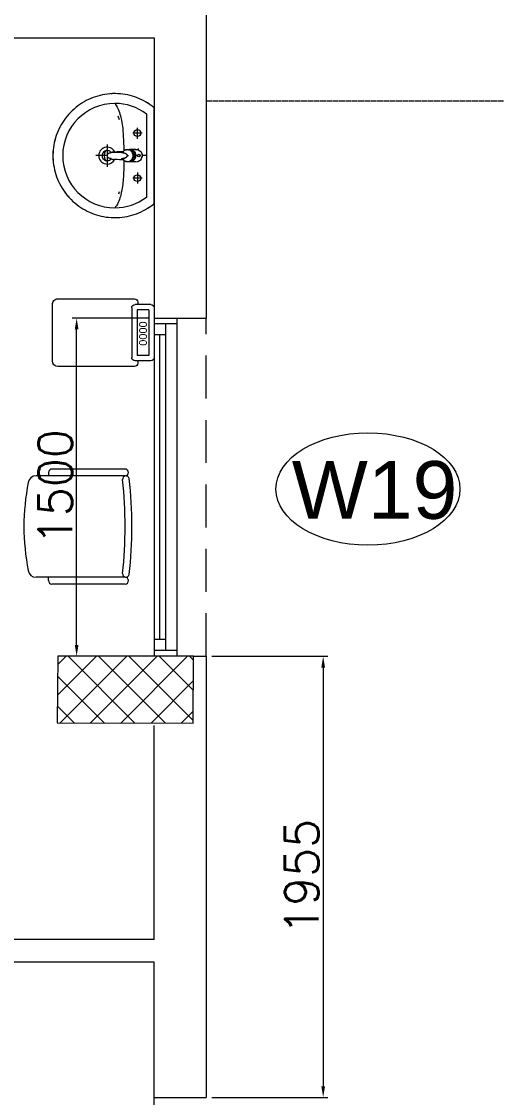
# Model space of a CAD drawing. Header units: millimetres. Extents: x -2143172 to 5255, y -610845 to 279739.
# Drawn here: x -1133534 to -1131424, y -589068 to -584296 of the extents above; entities that cross this region are included whole.
import ezdxf

# ---------------------------------------------------------------- set-up
doc = ezdxf.new("R2010")
doc.units = ezdxf.units.MM
doc.header["$LTSCALE"] = 30
doc.linetypes.add('HIDDEN', pattern=[9.525, 6.35, -3.175])
doc.linetypes.add('HIDDEN2', pattern=[0.1875, 0.125, -0.0625])
doc.layers.get('0').update_dxf_attribs({"lineweight": 5})
doc.layers.get('Defpoints').update_dxf_attribs({"lineweight": 5})
for name, color, linetype, lineweight in [('Al Window tag', 5, 'Continuous', 5), ('Aluminum', 7, 'Continuous', 5), ('C-HYDR-CTCH', 6, 'Continuous', 5), ('dims.', 152, 'Continuous', 5), ('Hatch', 252, 'Continuous', 5), ('LOADING', 163, 'Continuous', 5), ('P-SANR-FIXT', 6, 'Continuous', 18), ('P-SANR-FIXT-1', 6, 'Continuous', 13), ('Proj', 7, 'HIDDEN2', 5), ('Structure', 20, 'Continuous', 5), ('Walls', 32, 'Continuous', 5)]:
    doc.layers.add(name, color=color, linetype=linetype, lineweight=lineweight)
doc.styles.add('SIMPLEX', font='SIMPLEX.shx', dxfattribs={"height": 150})
doc.styles.get("Standard").update_dxf_attribs({"font": ''})
doc.styles.add('TTLB-A0-JeddahDP$0$swis721', font='swiss.ttf')
doc.styles.get('Standard').set_extended_font_data('@Arial Unicode MS')
doc.dimstyles.new('Buk', dxfattribs={"dimtxt": 150, "dimasz": 50, "dimexe": 20, "dimexo": 25, "dimgap": 20, "dimtad": 1, "dimdec": 0, "dimrnd": 5, "dimdsep": 46, "dimtxsty": 'SIMPLEX', "dimcen": 0, "dimdle": 20, "dimclrd": 256, "dimclre": 256, "dimclrt": 256, "dimadec": 0, "dimazin": 0, "dimtfac": 0.0075, "dimtdec": 0, "dimtmove": 1, "dimatfit": 2, "dimldrblk": 'ARCHTICK', "dimfxl": 1, "dimtolj": 1, "dimtzin": 0, "dimlwd": -1, "dimlwe": -1, "dimarcsym": 0})

# ---------------------------------------------------------------- blocks, each defined once
blk = doc.blocks.new('*D592')
at = {"layer": 'Defpoints', "color": 0, "transparency": 16777216}
for p in [(-1133288.6, -585611.5), (-1132944, -585611.5), (-1132944, -587111.5)]:
    blk.add_point(p, dxfattribs=at)
at = {"layer": 'dims.', "linetype": 'Continuous', "transparency": 16777216}
for p, q in [((-1132969, -585611.5), (-1133308.6, -585611.5)), ((-1132969, -587111.5), (-1133308.6, -587111.5))]:
    blk.add_line(p, q, dxfattribs=at)
at = {"layer": 'dims.', "transparency": 16777216}
blk.add_line((-1133288.6, -587061.5), (-1133288.6, -585661.5), dxfattribs=at)
for points in [[(-1133296.9, -585661.5), (-1133280.3, -585661.5), (-1133288.6, -585611.5)], [(-1133296.9, -587061.5), (-1133280.3, -587061.5), (-1133288.6, -587111.5)]]:
    blk.add_solid(points, dxfattribs=at)
at = {"layer": 'dims.', "transparency": 16777216, "insert": (-1133383.6, -586361.5), "char_height": 150, "attachment_point": 5, "rotation": 90, "style": 'SIMPLEX'}
blk.add_mtext('\\A1;1500', dxfattribs=at)
blk = doc.blocks.new('_ArchTick')
at = {"color": 0, "linetype": 'ByBlock', "const_width": 0.15}
blk.add_lwpolyline([(-0.5, -0.5), (0.5, 0.5)], dxfattribs=at)
blk = doc.blocks.new('*D593')
at = {"layer": 'Defpoints', "color": 0, "transparency": 16777216}
for p in [(-1132714, -587111.5), (-1132714, -589068.1), (-1132193.9, -589068.1)]:
    blk.add_point(p, dxfattribs=at)
at = {"layer": 'dims.', "linetype": 'Continuous', "transparency": 16777216}
for p, q in [((-1132689, -587111.5), (-1132173.9, -587111.5)), ((-1132689, -589068.1), (-1132173.9, -589068.1))]:
    blk.add_line(p, q, dxfattribs=at)
at = {"layer": 'dims.', "transparency": 16777216}
blk.add_line((-1132193.9, -587161.5), (-1132193.9, -589018.1), dxfattribs=at)
for points in [[(-1132202.2, -587161.5), (-1132185.5, -587161.5), (-1132193.9, -587111.5)], [(-1132202.2, -589018.1), (-1132185.5, -589018.1), (-1132193.9, -589068.1)]]:
    blk.add_solid(points, dxfattribs=at)
at = {"layer": 'dims.', "transparency": 16777216, "insert": (-1132288.9, -588089.8), "char_height": 150, "attachment_point": 5, "rotation": 90, "style": 'SIMPLEX'}
blk.add_mtext('\\A1;1955', dxfattribs=at)
blk = doc.blocks.new('A$C47696aed')
at = {"layer": 'Hatch'}
h = blk.add_hatch(dxfattribs=at)
h.set_pattern_fill('ANSI37', color=256, scale=30)
h.paths.add_polyline_path([(50952.7, 21917.9), (50348.7, 21909.7), (50352.6, 21621.3), (50956.6, 21629.5)])
h.paths.add_polyline_path([(43791.9, 21910.1), (43208.4, 21904.7), (43188.5, 21613.3), (43772, 21618.7)])
h.paths.add_polyline_path([(29414.9, 21902.8), (28815.8, 21898.7), (28810.1, 21605.6), (29409.2, 21609.7)])
h.paths.add_polyline_path([(36600.2, 21904.9), (35999, 21897.4), (35990.7, 21611.8), (36591.9, 21619.3)])
h.paths.add_polyline_path([(22195.7, 21912), (21589.3, 21890.2), (21603.8, 21597.6), (22210.2, 21619.5)])
h.paths.add_polyline_path([(15459.1, 21901.7), (14237.2, 21925.6), (14230.7, 21629.5), (15452.7, 21605.5)])
h.paths.add_polyline_path([(15473.2, 14701.6), (14258.2, 14685.8), (14244.7, 14393.4), (15459.7, 14409.1)])
h.paths.add_polyline_path([(15447.1, 7508.4), (14244, 7492.4), (14238.3, 7199.4), (15441.4, 7215.3)])
h.paths.add_polyline_path([(15465.6, 309.7), (14269, 298.3), (14271.8, 3.8), (15468.5, 15.2)])
h.paths.add_polyline_path([(7830.6, 311.8), (7227.1, 308.1), (7237.7, 22.6), (7841.3, 26.3)])
h.paths.add_polyline_path([(7815.2, 7509.8), (7218.4, 7511.4), (7218.2, 7210.2), (7815.1, 7208.6)])
h.paths.add_polyline_path([(7825.1, 14699.4), (7205.8, 14700.6), (7195.2, 14397.6), (7814.5, 14396.4)])
h.paths.add_polyline_path([(7801.7, 21878.7), (7201.1, 21893.2), (7197.5, 21603.6), (7798.1, 21589.1)])
h.paths.add_polyline_path([(602.6, 21876.9), (0, 21899.6), (1.9, 21611.2), (604.5, 21588.5)])
h.paths.add_polyline_path([(610.4, 7498.6), (8.3, 7491.6), (11.7, 7200), (613.7, 7206.9)])
h.paths.add_polyline_path([(627.9, 303.9), (29.5, 302.9), (34.3, 2.3), (632.7, 3.3)])
h.paths.add_polyline_path([(22214.6, 317.2), (21608.9, 304.3), (21614.6, 3.1), (22220.3, 16)])
h.paths.add_polyline_path([(22208.1, 7509.7), (21613.7, 7492.1), (21615.8, 7195.5), (22210.2, 7213.1)])
h.paths.add_polyline_path([(22199.3, 14717.7), (21600.4, 14710), (21604.4, 14409.9), (22203.4, 14417.6)])
h.paths.add_polyline_path([(29399.7, 14702.4), (28797.7, 14707.1), (28802, 14415), (29403.9, 14410.3)])
h.paths.add_polyline_path([(29403.4, 7519.8), (28799.6, 7502.2), (28813, 7202.1), (29413.1, 7223.2)])
h.paths.add_polyline_path([(29419.5, 303.8), (28815.7, 310.4), (28813.3, 24.7), (29417.2, 18.1)])
h.paths.add_polyline_path([(36618, 314.2), (36020.7, 299.7), (36029.7, 0), (36627, 14.6)])
h.paths.add_polyline_path([(36610.7, 7502.6), (36009.5, 7504.5), (36010.6, 7207.3), (36611.9, 7205.4)])
h.paths.add_polyline_path([(36574.3, 14706.4), (35993.4, 14711.1), (36013.1, 14421.3), (36594, 14416.6)])
h.paths.add_polyline_path([(43777.6, 14705.7), (43180, 14719.4), (43182, 14427.5), (43779.6, 14413.8)])
h.paths.add_polyline_path([(43778.6, 7507.1), (43210.2, 7499.5), (43212, 7205.4), (43780.5, 7213)])
h.paths.add_polyline_path([(43815.7, 310), (43210.4, 307.3), (43211.8, 2.8), (43817, 5.4)])
h.paths.add_polyline_path([(50989.9, 309.5), (50401.9, 325.5), (50388.7, 18.3), (50976.7, 2.3)])
h.paths.add_polyline_path([(50974.1, 7508.9), (50370.9, 7510), (50368.9, 7213.4), (50972.2, 7212.3)])
at = {"layer": 'C-HYDR-CTCH', "color": 4, "flags": 128}
blk.add_lwpolyline([(50368.9, 7213.4), (50972.2, 7212.3), (50974.1, 7508.9), (50370.9, 7510), (50368.9, 7213.4)], dxfattribs=at)
blk = doc.blocks.new('A$C3547741B')
at = {"layer": 'Al Window tag'}
blk.add_ellipse((0, 0), major_axis=(408.6, 0), ratio=0.610025, dxfattribs=at)
at = {"layer": 'Al Window tag', "insert": (-338.2, 123.8, 0), "char_height": 256, "attachment_point": 1, "style": 'TTLB-A0-JeddahDP$0$swis721'}
blk.add_mtext_dynamic_manual_height_columns('W19', width=1569.457, gutter_width=9406.5, heights=[480.3], dxfattribs=at)
blk = doc.blocks.new('GF21016-P')
at = {"color": 0, "extrusion": (-1.24384e-09, -1.20261e-09, -1)}
for p, q in [((0.0128, 0.0179), (0.0128, 0.4136)), ((0.4628, 0.0179), (0.4628, 0.4136)), ((-0.0172, 0.0179), (-0.0172, 0.3435)), ((-0.0022, 0.3585), (0.0128, 0.3585)), ((0.4778, 0.3585), (0.4628, 0.3585)), ((0.4928, 0.0179), (0.4928, 0.3435)), ((0.4778, 0.0029), (0.4778, 0.0029))]:
    blk.add_line(p, q, dxfattribs=at)
for centre, radius, start, end in [((-0.0478, 0.4136), 0.035, 0, 80.6557), ((-0.2378, -0.5362), 1.0036, 78.7568, 101.2432), ((-0.4278, 0.4136), 0.035, 99.3443, 180), ((0.0022, 0.3435), 0.015, 0, 90), ((-0.4778, 0.3435), 0.015, 90, 180), ((0.0022, 0.0179), 0.015, 270, 0), ((0.0022, 0.0179), 0.015, 180, 270), ((-0.0284, 0.0145), 0.015, 284.3864, 95.5209), ((-0.2378, 1.8734), 1.8855, 263.5119, 276.4881), ((-0.2378, 1.8928), 1.8749, 263.6341, 276.3659), ((-0.4471, 0.0145), 0.015, 84.4791, 255.6136), ((-0.4778, 0.0179), 0.015, 270, 0), ((-0.4778, 0.0179), 0.015, 180, 270)]:
    blk.add_arc(centre, radius, start, end, dxfattribs=at)
blk = doc.blocks.new('FP_138-161_A_00_GFL_-0_080_Einreichung_Grundrisse_100')
at = {"layer": 'P-SANR-FIXT'}
blk.add_line((-0.0044, -0.0019), (-0.0045, -0.0021), dxfattribs=at)
at = {"layer": 'P-SANR-FIXT', "flags": 128}
blk.add_lwpolyline([(-0.0057, -0.0037), (-0.0058, -0.0039), (-0.006, -0.004)], dxfattribs=at)
blk = doc.blocks.new('FP_139-161_A_00_GFL_-0_080_Einreichung_Grundrisse_100')
at = {"layer": 'P-SANR-FIXT'}
blk.add_line((0.0045, -0.0022), (0.0044, -0.002), dxfattribs=at)
at = {"layer": 'P-SANR-FIXT', "flags": 128}
blk.add_lwpolyline([(0.006, -0.004), (0.0059, -0.0039), (0.0057, -0.0038)], dxfattribs=at)
blk = doc.blocks.new('IS_Ceraplus_B8204_BIM_BG _1_ - B8204AA - CERAPLUS single lever basin mixer with pop-up waste-V137-161_A_00_GFL_-0_080_Einreichung_Grundrisse_100')
at = {"layer": 'P-SANR-FIXT-1'}
h = blk.add_hatch(dxfattribs=at)
h.set_pattern_fill('FP_26', color=256, style=0, pattern_type=2)
h.set_pattern_definition([(225, (0.009, 0), (0.010607, -0.010607), []), (315, (0.009, 0), (0.010607, 0.010607), [])])
h.paths.add_polyline_path([(0.0056, -0.002), (0.0058, -0.0024), (0.0058, -0.0021)])
h.paths.add_polyline_path([(0.007, -0.0039), (0.0088, -0.0045), (0.0084, -0.0043)])
at = {"layer": 'LOADING'}
for p, q in [((-0.028, 0), (-0.028, -0.0281)), ((-0.0274, -0.0337), (-0.0271, -0.0392)), ((-0.0262, -0.0282), (-0.0263, -0.0287)), ((0.0263, -0.0287), (0.0262, -0.0282)), ((0.0262, -0.0293), (0.0263, -0.0287)), ((0.0271, -0.0392), (0.0274, -0.0337)), ((0.028, -0.0281), (0.028, 0)), ((-0.0137, -0.0512), (-0.0129, -0.0517)), ((0.0124, -0.052), (0.0133, -0.0515)), ((0.014, -0.0647), (0.0133, -0.1077)), ((0.0185, -0.0618), (0.019, -0.0539)), ((0.019, -0.0539), (0.0188, -0.0561))]:
    blk.add_line(p, q, dxfattribs=at)
at = {"layer": 'LOADING', "flags": 128}
for points in [[(-0.0272, -0.0069), (-0.0266, 0.009), (-0.0165, 0.0236), (0, 0.0291)], [(0.0272, -0.0069), (0.0266, 0.009), (0.0165, 0.0236), (0, 0.0291)], [(-0.0271, -0.0393), (-0.027, -0.0403), (-0.0269, -0.0414), (-0.0267, -0.0424), (-0.0265, -0.0434), (-0.0262, -0.0444), (-0.0259, -0.0454), (-0.0255, -0.0464), (-0.0252, -0.0474), (-0.0247, -0.0484), (-0.0243, -0.0493), (-0.0238, -0.0502), (-0.0232, -0.0511), (-0.0226, -0.052), (-0.022, -0.0529), (-0.0214, -0.0537), (-0.0207, -0.0545), (-0.0199, -0.0553), (-0.0192, -0.0561), (-0.0184, -0.0568), (-0.0176, -0.0575), (-0.0173, -0.0577)], [(-0.0176, -0.0568), (-0.0224, -0.0513), (-0.0254, -0.0448), (-0.0264, -0.0376), (-0.0253, -0.0305), (-0.0222, -0.024), (-0.0172, -0.0186), (-0.0109, -0.0147), (-0.0037, -0.0127), (0.0037, -0.0127), (0.0109, -0.0147), (0.0172, -0.0186), (0.0222, -0.024), (0.0253, -0.0305), (0.0264, -0.0376), (0.0254, -0.0448), (0.0224, -0.0513), (0.0176, -0.0568)], [(0.0173, -0.0577), (0.0181, -0.057), (0.0189, -0.0563), (0.0197, -0.0556), (0.0204, -0.0548), (0.0211, -0.054), (0.0218, -0.0532), (0.0224, -0.0523), (0.023, -0.0514), (0.0236, -0.0505), (0.0241, -0.0496), (0.0246, -0.0487), (0.025, -0.0477), (0.0254, -0.0467), (0.0258, -0.0458), (0.0261, -0.0448), (0.0264, -0.0437), (0.0266, -0.0427), (0.0268, -0.0417), (0.027, -0.0407), (0.0271, -0.0396), (0.0271, -0.0393)], [(-0.019, -0.0539), (-0.0185, -0.0615), (-0.0185, -0.0618)], [(-0.0181, -0.0728), (-0.0177, -0.083), (-0.0172, -0.0938)], [(-0.0162, -0.0579), (-0.0156, -0.058), (-0.0151, -0.0581), (-0.0146, -0.0583), (-0.0142, -0.0586), (-0.0139, -0.0588), (-0.0138, -0.0591)], [(-0.0138, -0.0591), (-0.0139, -0.0612), (-0.014, -0.0633)], [(0.0138, -0.0591), (0.0139, -0.0588), (0.0142, -0.0586), (0.0146, -0.0583), (0.0151, -0.0581), (0.0156, -0.058), (0.0162, -0.0579)], [(0.014, -0.0633), (0.0139, -0.0612), (0.0138, -0.0591)], [(0.0171, -0.0578), (0.0174, -0.0575), (0.0176, -0.0568)], [(0.0172, -0.0938), (0.0177, -0.083), (0.0181, -0.0728)], [(0.0184, -0.0651), (0.0184, -0.0652), (0.0184, -0.0652), (0.0184, -0.0652), (0.0184, -0.0654), (0.0184, -0.0655)], [(-0.0129, -0.1142), (-0.0124, -0.1161), (-0.0118, -0.1179), (-0.0109, -0.1197), (-0.0098, -0.1214), (-0.0084, -0.123), (-0.0067, -0.1244), (-0.0047, -0.1255), (-0.0025, -0.1263), (0, -0.1266)], [(0, -0.1266), (0.0025, -0.1263), (0.0047, -0.1255), (0.0067, -0.1244), (0.0084, -0.123), (0.0098, -0.1214), (0.0109, -0.1197), (0.0118, -0.1179), (0.0124, -0.1161), (0.0129, -0.1142)]]:
    blk.add_lwpolyline(points, dxfattribs=at)
at = {"layer": 'LOADING'}
for centre, radius, start, end in [((0, 0.0135), 0.00603, 0, 180), ((0, 0.0135), 0.00603, 180, 0), ((-0.009, 0), 0.005, 300, 315), ((0.009, 0), 0.005, 225, 240)]:
    blk.add_arc(centre, radius, start, end, dxfattribs=at)
for centre, major_axis, start_param, end_param in [((0, -0.0281), (-0.028, 0), 4.712389, 6.47291), ((0, -0.0321), (0.0275, 0), 3.141823, 3.202701), ((0, -0.0321), (0.0275, 0), 3.239313, 3.439417), ((0, -0.0281), (0.028, 0), 3.371221, 3.483334), ((0, -0.0287), (0.0267, 0), 1.570796, 3.036556), ((0, -0.0287), (0.0263, 0), 2.625648, 2.791756), ((0, -0.0287), (-0.0263, 0), 4.712389, 5.759587), ((0, -0.0281), (0.028, 0), 6.093357, 7.853982), ((0, -0.0287), (0.0267, 0), 0.105099, 1.570796), ((0, -0.0287), (0.0262, 0), 0.523599, 1.570796), ((0, -0.0287), (0.0262, 0), 0.349919, 0.515945), ((0, -0.0287), (0.0267, 0), 6.059374, 6.108652), ((0, -0.0321), (0.0275, 0), 5.985527, 6.185455), ((0, -0.0281), (0.028, 0), 5.94107, 6.05344), ((0, -0.0321), (0.0275, 0), 6.222066, 6.282955), ((0, -0.0312), (0.0248, 0), 4.111947, 4.191073), ((0, -0.0281), (0.028, 0), 4.202431, 4.259552), ((0, -0.0287), (0.0263, 0), 4.169225, 4.2325), ((0, -0.0281), (0.028, 0), 5.172057, 5.222265)]:
    blk.add_ellipse(centre, major_axis=major_axis, ratio=0.961262, start_param=start_param, end_param=end_param, dxfattribs=at)
for points, knots in [([(-0.0215, -0.0162), (-0.0216, -0.0163), (-0.0219, -0.0167), (-0.0227, -0.0177), (-0.0238, -0.0192), (-0.0249, -0.0211), (-0.0258, -0.0231), (-0.0266, -0.0253), (-0.0273, -0.0282), (-0.0275, -0.0305), (-0.0275, -0.0321)], [0.7859035, 0.7859035, 0.7859035, 0.7859035, 0.7916667, 0.8055556, 0.8333333, 0.8611111, 0.8888889, 0.9166667, 0.9444444, 1, 1, 1, 1]), ([(0.021, -0.0157), (0.0208, -0.0154), (0.0203, -0.0149), (0.0192, -0.0139), (0.0177, -0.0127), (0.0161, -0.0117), (0.0148, -0.0109), (0.0138, -0.0104), (0.0127, -0.0099), (0.0113, -0.0093), (0.0087, -0.0084), (0.0048, -0.0075), (0, -0.0071), (-0.0048, -0.0075), (-0.0087, -0.0084), (-0.0113, -0.0093), (-0.0127, -0.0099), (-0.0138, -0.0104), (-0.0148, -0.0109), (-0.0161, -0.0117), (-0.0177, -0.0127), (-0.0191, -0.0139), (-0.0202, -0.0149), (-0.0208, -0.0154), (-0.021, -0.0157)], [0.2222222, 0.2222222, 0.2222222, 0.2222222, 0.2361111, 0.25, 0.2777778, 0.3055556, 0.3194444, 0.3333333, 0.3472222, 0.3611111, 0.3888889, 0.4444444, 0.5, 0.5555556, 0.6111111, 0.6388889, 0.6527778, 0.6666667, 0.6805556, 0.6944444, 0.7222222, 0.75, 0.7638889, 0.7777778, 0.7777778, 0.7777778, 0.7777778]), ([(0, -0.0378), (-0.0005, -0.038), (-0.0012, -0.0384), (-0.0021, -0.0389), (-0.0028, -0.0393), (-0.0035, -0.0397), (-0.0042, -0.04), (-0.0049, -0.0405), (-0.0055, -0.0409), (-0.0061, -0.0414), (-0.0067, -0.0419), (-0.0072, -0.0424), (-0.0078, -0.0429), (-0.0083, -0.0435), (-0.0088, -0.0441), (-0.0092, -0.0446), (-0.0096, -0.0452), (-0.01, -0.0459), (-0.0103, -0.0466), (-0.0105, -0.0472), (-0.0107, -0.0477), (-0.0108, -0.0481), (-0.0109, -0.0484), (-0.0111, -0.0489), (-0.0114, -0.0497), (-0.0118, -0.0509), (-0.0122, -0.0521), (-0.0124, -0.053), (-0.0126, -0.0537), (-0.0128, -0.0544), (-0.0129, -0.0552), (-0.0131, -0.0559), (-0.0132, -0.0566), (-0.0134, -0.0572), (-0.0136, -0.0581), (-0.0137, -0.0587), (-0.0138, -0.0591)], [0, 0, 0, 0, 0.055556, 0.083333, 0.111111, 0.138889, 0.166667, 0.194444, 0.222222, 0.25, 0.277778, 0.305556, 0.333333, 0.361111, 0.388889, 0.416667, 0.444444, 0.472222, 0.5, 0.527778, 0.541667, 0.555556, 0.569444, 0.583333, 0.611111, 0.666667, 0.722222, 0.75, 0.777778, 0.805556, 0.833333, 0.861111, 0.888889, 0.916667, 0.944444, 1, 1, 1, 1]), ([(0, -0.0357), (-0.0006, -0.0357), (-0.0013, -0.0357), (-0.002, -0.0357), (-0.0022, -0.0357)], [0, 0, 0, 0, 0.1, 0.1298359, 0.1298359, 0.1298359, 0.1298359]), ([(0.0022, -0.0357), (0.002, -0.0357), (0.0013, -0.0357), (0.0006, -0.0357), (0, -0.0357)], [0.8701578, 0.8701578, 0.8701578, 0.8701578, 0.9, 1, 1, 1, 1]), ([(0.0138, -0.0591), (0.0137, -0.0587), (0.0136, -0.0581), (0.0134, -0.0572), (0.0132, -0.0566), (0.0131, -0.0559), (0.0129, -0.0552), (0.0128, -0.0544), (0.0126, -0.0537), (0.0124, -0.053), (0.0122, -0.0521), (0.0118, -0.0509), (0.0114, -0.0497), (0.0111, -0.0489), (0.0109, -0.0484), (0.0108, -0.0481), (0.0107, -0.0477), (0.0105, -0.0472), (0.0103, -0.0466), (0.01, -0.0459), (0.0096, -0.0452), (0.0092, -0.0446), (0.0088, -0.0441), (0.0083, -0.0435), (0.0078, -0.0429), (0.0072, -0.0424), (0.0067, -0.0419), (0.0061, -0.0414), (0.0055, -0.0409), (0.0049, -0.0405), (0.0042, -0.04), (0.0035, -0.0397), (0.0028, -0.0393), (0.0021, -0.0389), (0.0012, -0.0384), (0.0005, -0.038), (0, -0.0378)], [0, 0, 0, 0, 0.055556, 0.083333, 0.111111, 0.138889, 0.166667, 0.194444, 0.222222, 0.25, 0.277778, 0.333333, 0.388889, 0.416667, 0.430556, 0.444444, 0.458333, 0.472222, 0.5, 0.527778, 0.555556, 0.583333, 0.611111, 0.638889, 0.666667, 0.694444, 0.722222, 0.75, 0.777778, 0.805556, 0.833333, 0.861111, 0.888889, 0.916667, 0.944444, 1, 1, 1, 1]), ([(0.0275, -0.0321), (0.0275, -0.0305), (0.0273, -0.0282), (0.0266, -0.0253), (0.0258, -0.0231), (0.0249, -0.0211), (0.0238, -0.0192), (0.0227, -0.0177), (0.0219, -0.0167), (0.0216, -0.0163), (0.0215, -0.0162)], [0, 0, 0, 0, 0.0555556, 0.0833333, 0.1111111, 0.1388889, 0.1666667, 0.1944444, 0.2083333, 0.2142181, 0.2142181, 0.2142181, 0.2142181]), ([(-0.0188, -0.0538), (-0.0188, -0.0547), (-0.0186, -0.0582), (-0.0185, -0.0619), (-0.0184, -0.0646)], [0.6724021, 0.6724021, 0.6724021, 0.6724021, 0.75, 1, 1, 1, 1]), ([(-0.0162, -0.0579), (-0.0162, -0.0578), (-0.0163, -0.0578), (-0.0165, -0.0577), (-0.0166, -0.0575), (-0.0167, -0.0574), (-0.0169, -0.0573), (-0.017, -0.0572), (-0.0172, -0.0571), (-0.0173, -0.057), (-0.0175, -0.0569), (-0.0176, -0.0568)], [0, 0, 0, 0, 0.1, 0.2, 0.3, 0.4, 0.5, 0.6, 0.7, 0.8, 1, 1, 1, 1]), ([(-0.0148, -0.0587), (-0.015, -0.0586), (-0.0159, -0.0583), (-0.0167, -0.058), (-0.0172, -0.0578)], [0.8, 0.8, 0.8, 0.8, 0.85, 1, 1, 1, 1]), ([(0.0141, -0.0613), (0.0141, -0.0611), (0.0143, -0.0608), (0.0145, -0.0604), (0.0148, -0.06), (0.0151, -0.0596), (0.0153, -0.0594), (0.0155, -0.0592), (0.0156, -0.059), (0.0158, -0.0588), (0.016, -0.0587), (0.0163, -0.0585), (0.0165, -0.0583), (0.0166, -0.0582)], [0.3333333, 0.3333333, 0.3333333, 0.3333333, 0.4166667, 0.5, 0.5833333, 0.6666667, 0.7083333, 0.75, 0.7916667, 0.8333333, 0.875, 0.9166667, 1, 1, 1, 1]), ([(0.0176, -0.0568), (0.0175, -0.0569), (0.0173, -0.057), (0.0172, -0.0571), (0.017, -0.0572), (0.0169, -0.0573), (0.0167, -0.0574), (0.0166, -0.0575), (0.0165, -0.0577), (0.0163, -0.0578), (0.0162, -0.0578), (0.0162, -0.0579)], [0, 0, 0, 0, 0.2, 0.3, 0.4, 0.5, 0.6, 0.7, 0.8, 0.9, 1, 1, 1, 1]), ([(0.0184, -0.0646), (0.0185, -0.0619), (0.0186, -0.0582), (0.0188, -0.0547), (0.0188, -0.0538)], [0, 0, 0, 0, 0.25, 0.3275586, 0.3275586, 0.3275586, 0.3275586]), ([(-0.0131, -0.1116), (-0.0132, -0.1115), (-0.0135, -0.1109), (-0.0141, -0.1099), (-0.0147, -0.1086), (-0.0153, -0.1072), (-0.0159, -0.1053), (-0.0167, -0.1021), (-0.0171, -0.0992), (-0.0171, -0.0973)], [0.4856715, 0.4856715, 0.4856715, 0.4856715, 0.5, 0.55, 0.6, 0.65, 0.7, 0.8, 1, 1, 1, 1]), ([(-0.0132, -0.1091), (-0.0132, -0.1096), (-0.0132, -0.1103), (-0.0132, -0.1111), (-0.0132, -0.1115), (-0.0132, -0.1118), (-0.0131, -0.1122), (-0.0131, -0.1125), (-0.0131, -0.1128), (-0.0131, -0.1131), (-0.013, -0.1134), (-0.013, -0.1138), (-0.0129, -0.1141), (-0.0129, -0.1142)], [0.2, 0.2, 0.2, 0.2, 0.4, 0.5, 0.55, 0.6, 0.65, 0.7, 0.75, 0.8, 0.85, 0.9, 1, 1, 1, 1]), ([(0.0129, -0.1142), (0.0129, -0.1141), (0.013, -0.1138), (0.013, -0.1134), (0.0131, -0.1131), (0.0131, -0.1128), (0.0131, -0.1125), (0.0131, -0.1122), (0.0132, -0.1118), (0.0132, -0.1115), (0.0132, -0.1111), (0.0132, -0.1103), (0.0132, -0.1096), (0.0132, -0.1091)], [0, 0, 0, 0, 0.1, 0.15, 0.2, 0.25, 0.3, 0.35, 0.4, 0.45, 0.5, 0.6, 0.8, 0.8, 0.8, 0.8]), ([(0.0131, -0.1116), (0.0133, -0.1113), (0.0137, -0.1106), (0.0142, -0.1096), (0.0147, -0.1084), (0.0153, -0.1072), (0.0159, -0.1053), (0.0167, -0.1021), (0.0171, -0.0992), (0.0171, -0.0973)], [-0.5143371, -0.5143371, -0.5143371, -0.5143371, -0.475, -0.4375, -0.4, -0.35, -0.3, -0.2, 0, 0, 0, 0])]:
    blk.add_open_spline(points, degree=3, knots=knots, dxfattribs=at)
for points in [[(-0.0184, -0.0646), (-0.0183, -0.0659), (-0.0182, -0.0684), (-0.0181, -0.0709), (-0.0181, -0.0721)], [(-0.0172, -0.0578), (-0.0171, -0.0578), (-0.0169, -0.058), (-0.0167, -0.0581), (-0.0166, -0.0582)], [(-0.0172, -0.0938), (-0.0172, -0.0944), (-0.0172, -0.0956), (-0.0171, -0.0967), (-0.0171, -0.0973)], [(-0.0162, -0.0579), (-0.0162, -0.0579), (-0.0164, -0.0581), (-0.0165, -0.0582), (-0.0166, -0.0583), (-0.0166, -0.0582), (-0.0166, -0.0582)], [(-0.0166, -0.0582), (-0.0163, -0.0585), (-0.0156, -0.059), (-0.0148, -0.0599), (-0.0142, -0.0609), (-0.0139, -0.0617), (-0.0138, -0.0621)], [(-0.014, -0.0633), (-0.014, -0.0633), (-0.014, -0.0633), (-0.014, -0.0633)], [(-0.014, -0.0646), (-0.014, -0.0644), (-0.014, -0.064), (-0.014, -0.0635), (-0.014, -0.0633)], [(0.014, -0.0633), (0.014, -0.0633), (0.014, -0.0633), (0.014, -0.0633)], [(0.014, -0.0633), (0.014, -0.0635), (0.014, -0.064), (0.014, -0.0644), (0.014, -0.0647)], [(0.0172, -0.0578), (0.0168, -0.0579), (0.0158, -0.0583), (0.0147, -0.0587), (0.0141, -0.059)], [(0.0166, -0.0582), (0.0166, -0.0582), (0.0166, -0.0583), (0.0165, -0.0582), (0.0164, -0.0581), (0.0162, -0.0579), (0.0162, -0.0579)], [(0.0166, -0.0582), (0.0167, -0.0582), (0.0168, -0.0581), (0.0169, -0.058), (0.0169, -0.058)], [(0.0169, -0.058), (0.017, -0.0579), (0.0171, -0.0579), (0.0171, -0.0578)], [(0.0171, -0.0973), (0.0171, -0.0967), (0.0172, -0.0956), (0.0172, -0.0944), (0.0172, -0.0938)], [(0.0181, -0.0721), (0.0181, -0.0709), (0.0182, -0.0684), (0.0183, -0.0659), (0.0184, -0.0646)]]:
    blk.add_open_spline(points, degree=3, dxfattribs=at)
for name in ['FP_138-161_A_00_GFL_-0_080_Einreichung_Grundrisse_100', 'FP_139-161_A_00_GFL_-0_080_Einreichung_Grundrisse_100']:
    blk.add_blockref(name, (0, 0), dxfattribs=at)
blk = doc.blocks.new('_100_WB_KER_REN_55x45x18 - _100_WB_KER_REN_55x45x18-V63-161_A_00_GFL_-0_080_Einreichung_Grundrisse_100')
at = {"layer": 'LOADING'}
for p, q in [((-0.2075, 0.225), (-0.2075, 0.2227)), ((0.2074, 0.225), (-0.2074, 0.225)), ((0.2075, 0.2227), (0.2075, 0.225)), ((-0.1855, 0.1899), (0.1855, 0.1899)), ((-0.0744, 0.15), (-0.1234, 0.15)), ((-0.1, 0.172), (-0.1, 0.1303)), ((-0.0259, 0.155), (-0.0315, 0.155)), ((0, 0.1899), (0, 0.1724)), ((0, 0.1656), (0, 0.1628)), ((0, 0.1509), (0, 0.1454)), ((0.026, 0.155), (0.0248, 0.155)), ((0.0744, 0.15), (0.1234, 0.15)), ((0.1, 0.172), (0.1, 0.1303)), ((0, 0.1422), (0, 0.1399)), ((-0.1763, 0.0637), (-0.1598, 0.0692)), ((0.1605, 0.0691), (0.1707, 0.0656)), ((-0.05, 0.0161), (0.05, 0.0161)), ((0, 0.0168), (0, -0.0348))]:
    blk.add_line(p, q, dxfattribs=at)
at = {"layer": 'LOADING', "flags": 128}
for points in [[(-0.2121, 0.225), (-0.219, 0.2164), (-0.2254, 0.2075), (-0.2316, 0.1983), (-0.2373, 0.189), (-0.2427, 0.1794), (-0.2476, 0.1696), (-0.2522, 0.1596), (-0.2564, 0.1494), (-0.2602, 0.1391), (-0.2635, 0.1286), (-0.2665, 0.118), (-0.269, 0.1073), (-0.271, 0.0965), (-0.2727, 0.0856), (-0.2739, 0.0747), (-0.2747, 0.0637), (-0.275, 0.0527), (-0.275, 0.05)], [(0.275, 0.05), (0.2748, 0.061), (0.2741, 0.072), (0.273, 0.0829), (0.2715, 0.0938), (0.2695, 0.1046), (0.2671, 0.1154), (0.2643, 0.126), (0.261, 0.1365), (0.2574, 0.1469), (0.2533, 0.1571), (0.2488, 0.1671), (0.2439, 0.177), (0.2387, 0.1866), (0.233, 0.1961), (0.227, 0.2053), (0.2206, 0.2142), (0.2138, 0.2229), (0.2121, 0.225)], [(-0.275, 0.05), (-0.2748, 0.039), (-0.2741, 0.028), (-0.273, 0.0171), (-0.2715, 0.0062), (-0.2695, -0.0046), (-0.2671, -0.0154), (-0.2643, -0.026), (-0.261, -0.0365), (-0.2574, -0.0469), (-0.2533, -0.0571), (-0.2488, -0.0671), (-0.2439, -0.077), (-0.2387, -0.0866), (-0.233, -0.0961), (-0.227, -0.1053), (-0.2206, -0.1142), (-0.2138, -0.1229), (-0.2067, -0.1313), (-0.1993, -0.1395), (-0.1916, -0.1473), (-0.1836, -0.1548), (-0.1752, -0.162), (-0.1666, -0.1688), (-0.1577, -0.1753), (-0.1486, -0.1814), (-0.1392, -0.1872), (-0.1296, -0.1925), (-0.1198, -0.1975), (-0.1098, -0.2021), (-0.0996, -0.2063), (-0.0893, -0.2101), (-0.0788, -0.2135), (-0.0682, -0.2164), (-0.0575, -0.2189), (-0.0467, -0.221), (-0.0359, -0.2227), (-0.0249, -0.2239), (-0.014, -0.2246), (-0.003, -0.225), (0.008, -0.2249), (0.019, -0.2243), (0.03, -0.2234), (0.0409, -0.2219), (0.0517, -0.2201), (0.0625, -0.2178), (0.0731, -0.2151), (0.0837, -0.212), (0.0941, -0.2084), (0.1043, -0.2044), (0.1144, -0.2001), (0.1243, -0.1953), (0.1341, -0.1901), (0.1436, -0.1846), (0.1528, -0.1786), (0.1618, -0.1723), (0.1706, -0.1657), (0.1791, -0.1587), (0.1873, -0.1514), (0.1952, -0.1437), (0.2028, -0.1358), (0.21, -0.1275), (0.217, -0.119), (0.2236, -0.1101), (0.2298, -0.1011), (0.2356, -0.0918), (0.2411, -0.0822), (0.2462, -0.0725), (0.2509, -0.0625), (0.2552, -0.0524), (0.2591, -0.0421), (0.2626, -0.0317), (0.2656, -0.0211), (0.2683, -0.0104), (0.2705, 0.0003), (0.2722, 0.0112), (0.2736, 0.0221), (0.2745, 0.0331), (0.2749, 0.0441), (0.275, 0.05)]]:
    blk.add_lwpolyline(points, dxfattribs=at)
at = {"layer": 'LOADING'}
for centre in [(-0.1, 0.15), (0.1, 0.15)]:
    blk.add_circle(centre, 0.015, dxfattribs=at)
for centre, radius, start, end in [((0, 0.05), 0.275, 145.9324, 150.3591), ((0, 0.05), 0.275, 140.4788, 141.2381), ((0, 0.05), 0.275, 38.7619, 39.5212), ((0, 0.05), 0.275, 29.6409, 34.0676), ((0, 0.05), 0.2315, 142.8209, 180), ((0, 0.155), 0.0175, 54.0899, 125.9101), ((0, 0.155), 0.0175, 68.869, 83.8798), ((0, 0.05), 0.2315, 0, 37.1791), ((0, 0.155), 0.0175, 251.9463, 258.2346), ((0, 0.05), 0.275, 180, 183.6225), ((0, 0.05), 0.2315, 180, 0), ((0, 0.0161), 0.0375, 117.1305, 0), ((0, 0.0161), 0.0375, 0, 61.4146), ((0, 0.0161), 0.0225, 129.5025, 0), ((0, 0.0161), 0.0225, 180, 193.3417), ((0, 0.0161), 0.0225, 197.0466, 201.508), ((0, 0.0161), 0.0225, 156.725, 162.0134), ((0, 0.05), 0.047, 243.4433, 296.5567), ((0, 0.0161), 0.0225, 138.0808, 143.3939), ((0, 0.0161), 0.0225, 0, 51.4286), ((0, 0.0161), 0.0225, 36.616, 41.9265), ((0, 0.0161), 0.0225, 17.9887, 23.276), ((0, 0.0161), 0.0225, 338.492, 342.9534), ((0, 0.0161), 0.0225, 346.6583, 0), ((0, 0.05), 0.275, 240, 245.6589), ((0, 0.05), 0.275, 307.6689, 312), ((0, 0.05), 0.275, 252, 257.5535), ((0, 0.05), 0.275, 264, 276), ((0, 0.05), 0.275, 282.9241, 288)]:
    blk.add_arc(centre, radius, start, end, dxfattribs=at)
for points, knots in [([(-0.2074, 0.225), (-0.2078, 0.225), (-0.2086, 0.225), (-0.2095, 0.225), (-0.2102, 0.225), (-0.2106, 0.225), (-0.2109, 0.225), (-0.2111, 0.225), (-0.2114, 0.225), (-0.2116, 0.225), (-0.2118, 0.225), (-0.2119, 0.225), (-0.2119, 0.225)], [-1, -1, -1, -1, -0.8333333, -0.6666667, -0.5833333, -0.5, -0.4583333, -0.4166667, -0.3333333, -0.2916667, -0.25, -0.1666667, -0.1666667, -0.1666667, -0.1666667]), ([(0.2119, 0.225), (0.2119, 0.225), (0.2118, 0.225), (0.2116, 0.225), (0.2114, 0.225), (0.2111, 0.225), (0.2109, 0.225), (0.2106, 0.225), (0.2102, 0.225), (0.2095, 0.225), (0.2086, 0.225), (0.2078, 0.225), (0.2074, 0.225)], [-0.8333333, -0.8333333, -0.8333333, -0.8333333, -0.75, -0.7083333, -0.6666667, -0.5833333, -0.5416667, -0.5, -0.4166667, -0.3333333, -0.1666667, 0, 0, 0, 0]), ([(-0.0037, 0.1721), (-0.0046, 0.1719), (-0.0064, 0.1714), (-0.0081, 0.1705), (-0.009, 0.17)], [0.5653198, 0.5653198, 0.5653198, 0.5653198, 0.6111111, 0.6666667, 0.6666667, 0.6666667, 0.6666667]), ([(0.009, 0.17), (0.0086, 0.1703), (0.0077, 0.1708), (0.0059, 0.1715), (0.0046, 0.1719), (0.0037, 0.1721)], [0.3333333, 0.3333333, 0.3333333, 0.3333333, 0.3611111, 0.3888889, 0.4346482, 0.4346482, 0.4346482, 0.4346482]), ([(-0.2294, 0.0509), (-0.2103, 0.066), (-0.1431, 0.0839), (-0.1084, 0.0863), (-0.0496, 0.0893), (-0.0206, 0.0899)], [0.0392191, 0.0392191, 0.0392191, 0.0392191, 0.1715289, 0.4228457, 0.6475389, 0.6475389, 0.6475389, 0.6475389]), ([(0.0209, 0.0903), (0.0512, 0.0901), (0.1113, 0.0879), (0.1514, 0.0828), (0.2115, 0.0665), (0.2292, 0.052)], [0.7533082, 0.7533082, 0.7533082, 0.7533082, 0.9865548, 1.235629, 1.3638988, 1.3638988, 1.3638988, 1.3638988]), ([(-0.0141, 0.0337), (-0.0162, 0.0319), (-0.0207, 0.0267), (-0.0225, 0.02), (-0.0225, 0.0161)], [0.7144203, 0.7144203, 0.7144203, 0.7144203, 0.8333333, 1, 1, 1, 1]), ([(0.0225, 0.0161), (0.0225, 0.0187), (0.0216, 0.0239), (0.0182, 0.0298), (0.0152, 0.0327), (0.0141, 0.0337)], [0, 0, 0, 0, 0.1111111, 0.2222222, 0.285568, 0.285568, 0.285568, 0.285568])]:
    blk.add_open_spline(points, degree=3, knots=knots, dxfattribs=at)
for points in [[(-0.2075, 0.2227), (-0.2075, 0.2231), (-0.2075, 0.2235), (-0.2075, 0.2239)], [(0.2075, 0.2239), (0.2075, 0.2235), (0.2075, 0.2231), (0.2075, 0.2227)], [(-0.1852, 0.1899), (-0.1853, 0.1899), (-0.1854, 0.1899), (-0.1855, 0.1899)], [(-0.0009, 0.1725), (-0.0013, 0.1725), (-0.0018, 0.1724), (-0.0022, 0.1724)], [(0.0022, 0.1724), (0.0018, 0.1724), (0.0013, 0.1725), (0.0009, 0.1725)], [(0.1855, 0.1899), (0.1854, 0.1899), (0.1853, 0.1899), (0.1852, 0.1899)], [(-0.0225, 0.0161), (-0.0225, 0.0147), (-0.0222, 0.012), (-0.0215, 0.0093), (-0.021, 0.008)], [(0.021, 0.008), (0.0215, 0.0093), (0.0222, 0.012), (0.0225, 0.0147), (0.0225, 0.0161)]]:
    blk.add_open_spline(points, degree=3, dxfattribs=at)
at = {"layer": 'LOADING', "xscale": -1, "rotation": 5.088887490341627e-12}
blk.add_blockref('IS_Ceraplus_B8204_BIM_BG _1_ - B8204AA - CERAPLUS single lever basin mixer with pop-up waste-V137-161_A_00_GFL_-0_080_Einreichung_Grundrisse_100', (0, 0.1434), dxfattribs=at)
blk = doc.blocks.new('HF13461A-P')
at = {"layer": 'LOADING'}
for p, q in [((0.0229, 0.4353), (0.0229, 0.3653)), ((0.2579, 0.4503), (0.0379, 0.4503)), ((0.2729, 0.4353), (0.2729, 0.3653)), ((0.2493, 0.4266), (0.0466, 0.4266)), ((0.0466, 0.4266), (0.0466, 0.3739)), ((0.2493, 0.4266), (0.2493, 0.3739)), ((-0.0021, 0.3628), (-0.0021, 0.0228)), ((0.0229, 0.3778), (0.0129, 0.3778)), ((0.2579, 0.3503), (0.0379, 0.3503)), ((0.2493, 0.3739), (0.0466, 0.3739)), ((0.2829, 0.3778), (0.2729, 0.3778)), ((0.2979, 0.0228), (0.2979, 0.3628)), ((0.0229, -0.0022), (0.2729, -0.0022))]:
    blk.add_line(p, q, dxfattribs=at)
for centre, radius, start, end in [((0.0379, 0.4353), 0.015, 90, 180), ((0.2579, 0.4353), 0.015, 0, 90), ((0.0129, 0.3628), 0.015, 90, 180), ((0.0379, 0.3653), 0.015, 180, 270), ((0.2579, 0.3653), 0.015, 270, 0), ((0.2829, 0.3628), 0.015, 0, 90), ((0.0229, 0.0228), 0.025, 180, 270), ((0.2729, 0.0228), 0.025, 270, 0)]:
    blk.add_arc(centre, radius, start, end, dxfattribs=at)
blk.add_text('0000', height=0.03477, dxfattribs=at).set_placement((0.0901, 0.3829))

msp = doc.modelspace()

# ---------------------------------------------------------------- linework, layer by layer
at = {"layer": 'Aluminum'}
for p, q in [((-1132944, -585611.5, 0.1), (-1132944, -587111.5, 0.1)), ((-1132844, -585611.5, 0.1), (-1132844, -587111.5, 0.1)), ((-1132844, -585636.5, 0.1), (-1132944, -585636.5, 0.1)), ((-1132894, -585636.5, 0.1), (-1132894, -587086.5, 0.1)), ((-1132894, -585686.5, 0.1), (-1132944, -585686.5, 0.1)), ((-1132919, -587036.5, 0.1), (-1132919, -585686.5, 0.1)), ((-1132894, -587036.5, 0.1), (-1132944, -587036.5, 0.1)), ((-1132844, -587086.5, 0.1), (-1132944, -587086.5, 0.1))]:
    msp.add_line(p, q, dxfattribs=at)
at = {"layer": 'Proj', "linetype": 'HIDDEN'}
msp.add_line((-1132714, -587111.5, 0.1), (-1132714, -585611.5, 0.1), dxfattribs=at)
at = {"layer": 'Proj', "elevation": 0.1}
msp.add_lwpolyline([(-1132714, -584648.1), (-1129614, -584648.1), (-1129614, -582468.1)], dxfattribs=at)
at = {"layer": 'Walls'}
for p, q in [((-1132714, -584268.1, 0.1), (-1132714, -585611.5, 0.1)), ((-1136479, -584368.1, 0.1), (-1132944, -584368.1, 0.1)), ((-1132944, -584368.1, 0.1), (-1132944, -585611.5, 0.1)), ((-1132944, -585611.5, 0.1), (-1132714, -585611.5, 0.1)), ((-1132769.2, -587111.5, 0.1), (-1132714, -587111.5, 0.1)), ((-1132714, -587111.5, 0.1), (-1132714, -589068.1, 0.1)), ((-1132944, -588368.1, 0.1), (-1132944, -587418.1, 0.1)), ((-1132944, -588368.1, 0.1), (-1135399, -588368.1, 0.1)), ((-1132944, -588468.1, 0.1), (-1135179, -588468.1, 0.1)), ((-1132944, -590268.1, 0.1), (-1132944, -588468.1, 0.1)), ((-1132944, -589068.1, 0.1), (-1132714, -589068.1, 0.1))]:
    msp.add_line(p, q, dxfattribs=at)

# ---------------------------------------------------------------- block references
at = {"layer": 'Al Window tag'}
msp.add_blockref('A$C3547741B', (-1131995, -586369.7), dxfattribs=at)
at = {"layer": 'LOADING', "xscale": 1000, "yscale": 1000, "zscale": 1000, "rotation": 270}
msp.add_blockref('_100_WB_KER_REN_55x45x18 - _100_WB_KER_REN_55x45x18-V63-161_A_00_GFL_-0_080_Einreichung_Grundrisse_100', (-1133169, -584891.2, 0.1), dxfattribs=at)
at = {"layer": 'LOADING', "lineweight": 0, "xscale": -1000, "yscale": 1000, "zscale": 1000, "rotation": 270}
msp.add_blockref('HF13461A-P', (-1133394.3, -585824.4, 0.1), dxfattribs=at)
at = {"layer": 'LOADING', "color": 1, "extrusion": (-2.24019e-05, -2.67576e-11, 1), "xscale": -1000.000000000005, "yscale": 1000.000000000005, "zscale": -1000.000000000005, "rotation": 90.00002511235309}
msp.add_blockref('GF21016-P', (-1133055.3, -586298.3, 25.5), dxfattribs=at)
at = {"layer": 'Structure', "color": 3}
msp.add_blockref('A$C47696aed', (-1183743.4, -594620.4, 0.1), dxfattribs=at)

# ---------------------------------------------------------------- dimensions: what is measured, and where the dimension line sits
at = {"layer": 'dims.'}
for base, p1, p2, picture, middle in [((-1133288.6, -585611.5, 0.1), (-1132944, -587111.5, 0.1), (-1132944, -585611.5, 0.1), '*D592', (-1133383.6, -586361.5, 0.1)), ((-1132193.9, -589068.1, 0.1), (-1132714, -587111.5, 0.1), (-1132714, -589068.1, 0.1), '*D593', (-1132288.9, -588089.8, 0.1))]:
    dim = msp.add_linear_dim(base=base, p1=p1, p2=p2, angle=90, dimstyle='Buk', dxfattribs=at)
    dim.commit()
    dim.dimension.update_dxf_attribs({"geometry": picture, "text_midpoint": middle})

doc.saveas('drawing.dxf')
